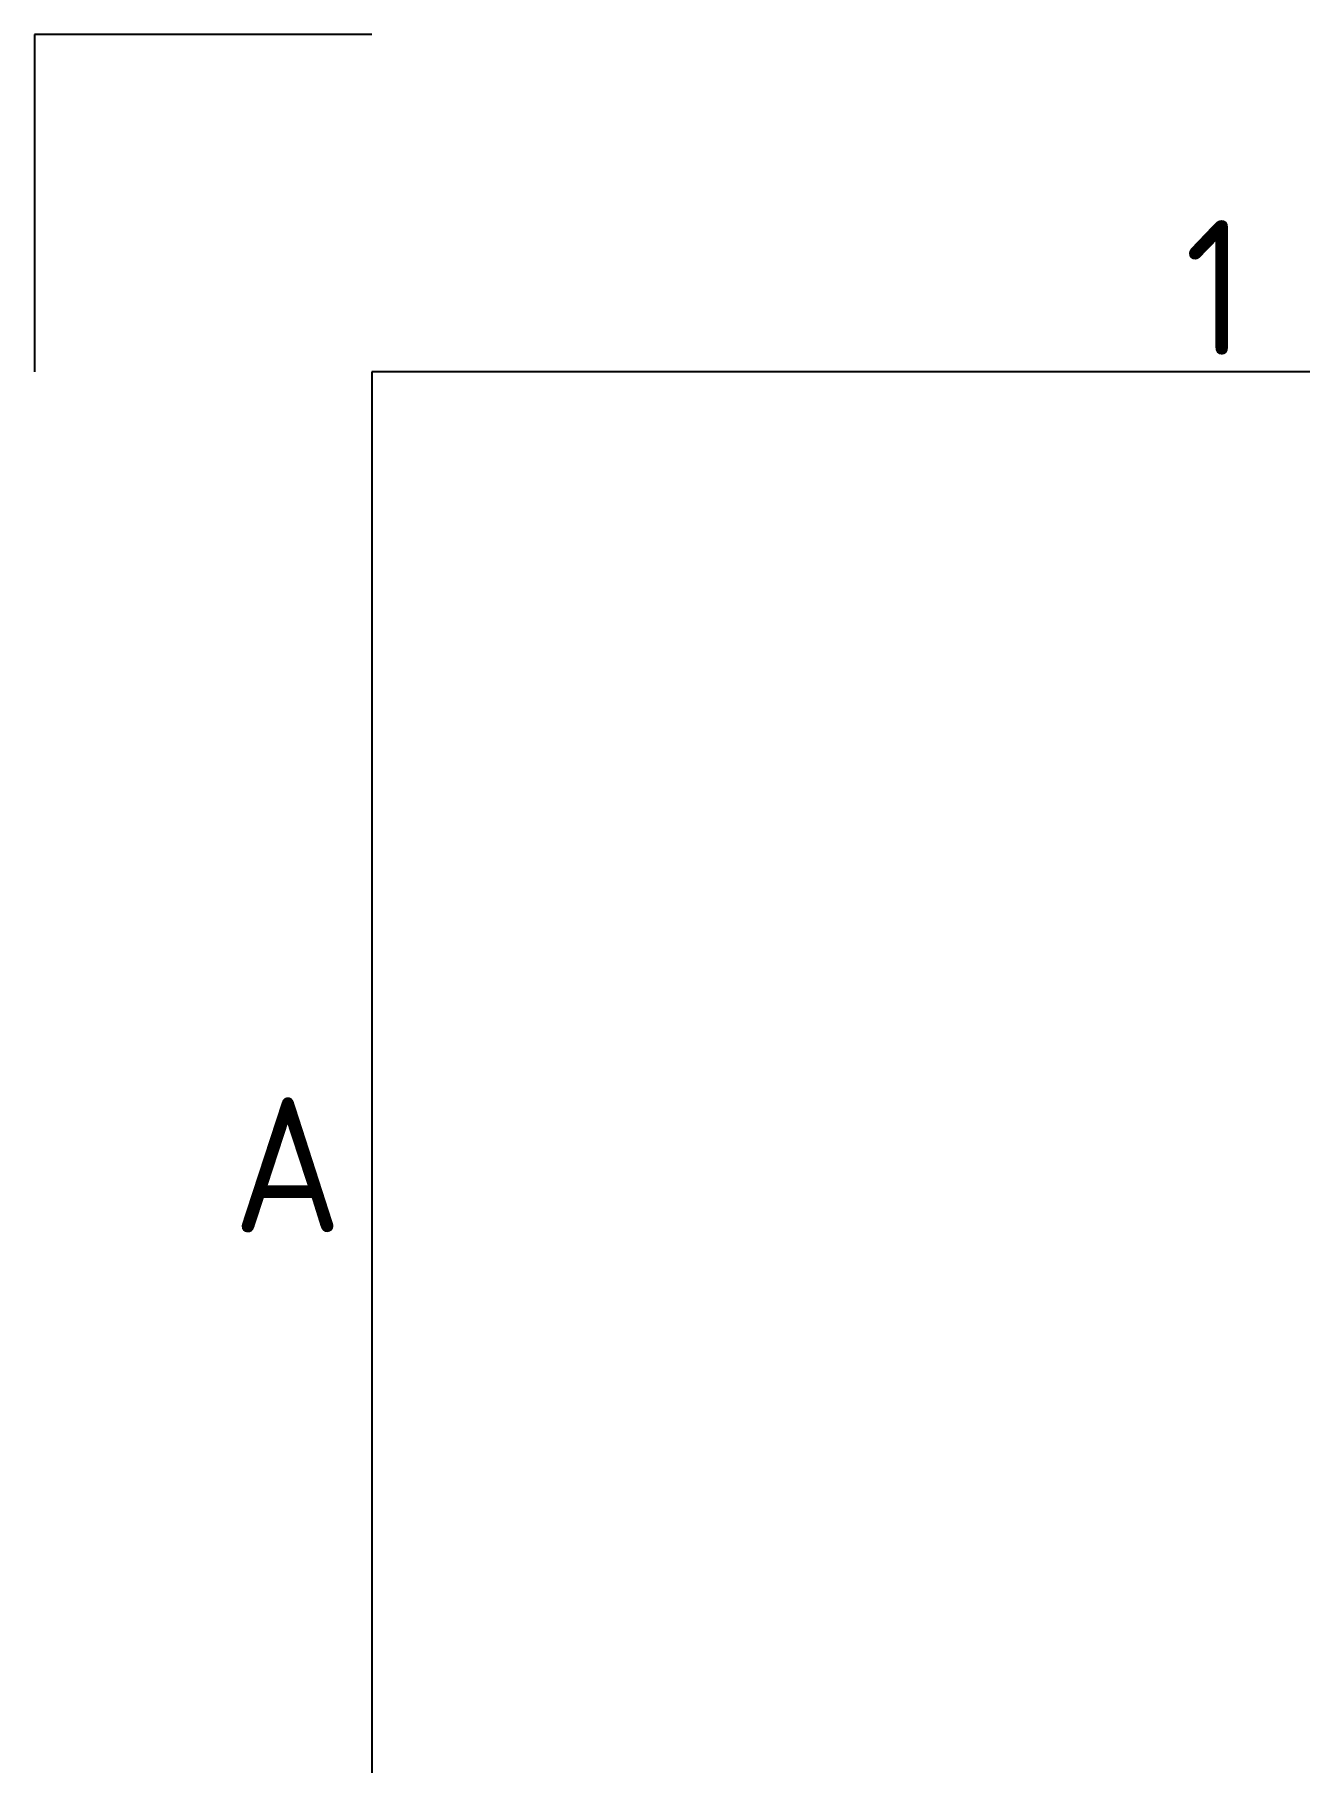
# Model space of a CAD drawing. Extents: x -48968009 to 2588125, y -43922717 to 2.
# Drawn here: x 2483984 to 2486560, y -619468 to -615950 of the extents above; entities that cross this region are included whole.
import ezdxf
from ezdxf.enums import TextEntityAlignment as Align

# ---------------------------------------------------------------- set-up
doc = ezdxf.new("R2010")
doc.units = 0
doc.header["$LTSCALE"] = 1000
doc.header["$MEASUREMENT"] = 0
for name, color, linetype in [('FRAME050', 6, 'CONTINUOUS'), ('FRAME070', 5, 'CONTINUOUS'), ('FRAME200', 8, 'CONTINUOUS')]:
    doc.layers.add(name, color=color, linetype=linetype)
doc.styles.add('ISOCP', font='isocp.shx')

msp = doc.modelspace()

# ---------------------------------------------------------------- linework, layer by layer
at = {"layer": 'FRAME070'}
for p, q in [((2512152.9, -616636.6), (2484670.7, -616636.6)), ((2484670.7, -616636.6), (2484670.7, -635667.9))]:
    msp.add_line(p, q, dxfattribs=at)
at = {"layer": 'FRAME200'}
for p, q in [((2484670.7, -615949.5), (2483983.7, -615949.5)), ((2483983.7, -615949.5), (2483983.7, -616636.6))]:
    msp.add_line(p, q, dxfattribs=at)

# ---------------------------------------------------------------- texts
at = {"layer": 'FRAME050', "style": 'ISOCP'}
for s, p in [('1', (2486388.4, -616464.8)), ('A', (2484499, -618251.2))]:
    msp.add_text(s, height=274.8, dxfattribs=at).set_placement(p, align=Align.MIDDLE)

doc.saveas('drawing.dxf')
